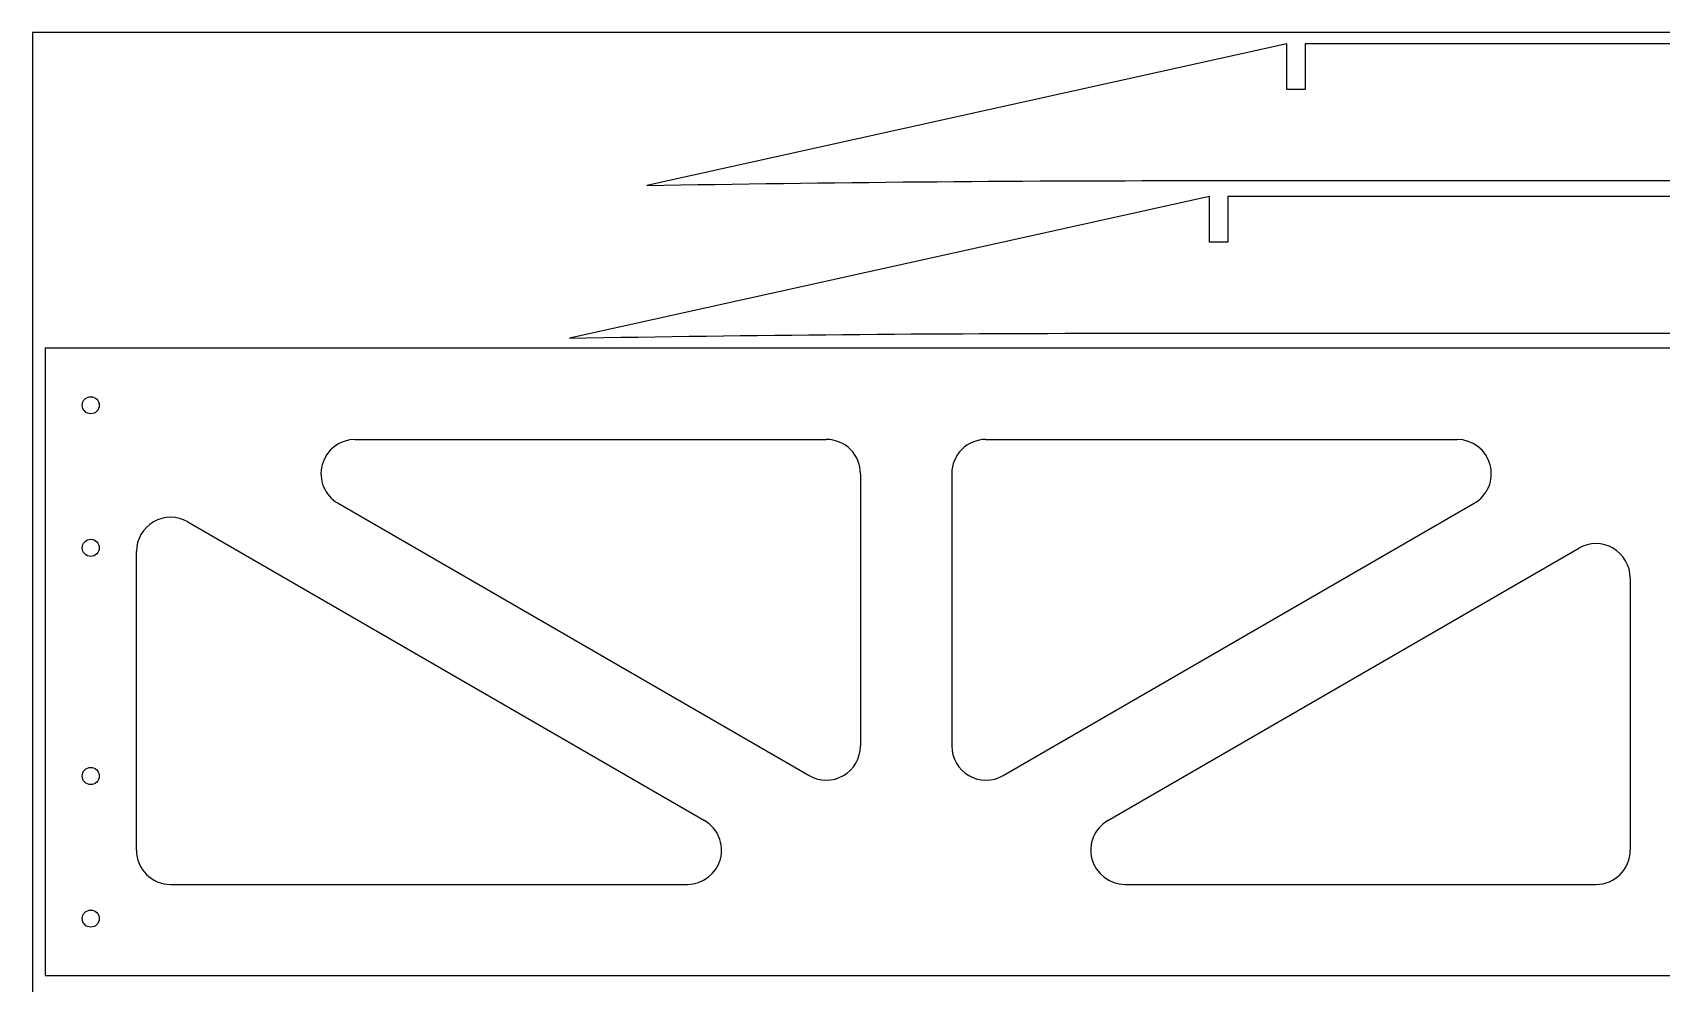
# Model space of a CAD drawing. Header units: inches. Extents: x -1514 to 1282, y -2074 to 286.
# Drawn here: x -571.68 to -535.99, y -646.1 to -625.26 of the extents above; entities that cross this region are included whole.
import ezdxf

# ---------------------------------------------------------------- set-up
doc = ezdxf.new("R2010")
doc.units = ezdxf.units.IN
doc.header["$LTSCALE"] = 0.1
doc.header["$MEASUREMENT"] = 0
doc.layers.add('pic', color=1, linetype='Continuous')

msp = doc.modelspace()

# ---------------------------------------------------------------- linework, layer by layer
at = {"color": 7, "linetype": 'Continuous', "lineweight": 25}
for p, q in [((-564.61531, -634.17484), (-554.29194, -634.17484)), ((-550.79194, -634.17484), (-540.46858, -634.17484)), ((-553.54194, -634.92484), (-553.54194, -640.89199)), ((-551.54194, -634.92484), (-551.54194, -640.89199)), ((-564.99063, -635.57417), (-554.66727, -641.54132)), ((-550.41661, -641.54132), (-540.09325, -635.57417)), ((-568.28445, -635.98035), (-556.96108, -642.52551)), ((-569.40977, -643.17484), (-569.40977, -636.62967)), ((-548.1228, -642.52551), (-537.79944, -636.55837)), ((-536.67411, -637.2077), (-536.67411, -643.17484)), ((-568.65977, -643.92484), (-557.33641, -643.92484)), ((-547.74747, -643.92484), (-537.42411, -643.92484))]:
    msp.add_line(p, q, dxfattribs=at)
for points in [[(-529.79973, -625.50167), (-543.79973, -625.50167), (-543.79973, -626.50167), (-544.19973, -626.50167), (-544.19973, -625.50167), (-558.22667, -628.60925, -0.00448879), (-546.24419, -628.50167), (-544.19973, -628.50167), (-543.79973, -628.50167), (-529.79973, -628.50167)], [(-531.49063, -628.84748), (-545.49063, -628.84748), (-545.49063, -629.84748), (-545.89063, -629.84748), (-545.89063, -628.84748), (-559.91757, -631.95506, -0.00448879), (-547.93509, -631.84748), (-545.89063, -631.84748), (-545.49063, -631.84748), (-531.49063, -631.84748)]]:
    msp.add_lwpolyline(points, format="xyb", dxfattribs=at)
msp.add_lwpolyline([(-571.40977, -632.17484), (-571.40977, -645.92484), (-516.80627, -645.92484), (-516.80627, -632.17484)], close=True, dxfattribs=at)
for centre in [(-570.40977, -633.42484), (-570.40977, -636.54984), (-570.40977, -641.54984), (-570.40977, -644.67484)]:
    msp.add_circle(centre, 0.1875, dxfattribs=at)
for centre, start, end in [((-564.61531, -634.92484), 90, 239.971089), ((-554.29194, -634.92484), 0, 90), ((-550.79194, -634.92484), 90, 180), ((-540.46858, -634.92484), 300.028911, 90), ((-568.65977, -636.62967), 59.971089, 180), ((-537.42411, -637.2077), 0, 120.028911), ((-554.29194, -640.89199), 239.971089, 0), ((-550.79194, -640.89199), 180, 300.028911), ((-557.33641, -643.17484), 270, 59.971089), ((-547.74747, -643.17484), 120.028911, 270), ((-568.65977, -643.17484), 180, 270), ((-537.42411, -643.17484), 270, 0)]:
    msp.add_arc(centre, 0.75, start, end, dxfattribs=at)
at = {"layer": 'pic', "color": 1}
msp.add_lwpolyline([(-571.68465, -668.25742), (-458.18465, -668.25742), (-458.18465, -625.25742), (-571.68465, -625.25742)], close=True, dxfattribs=at)

doc.saveas('drawing.dxf')
